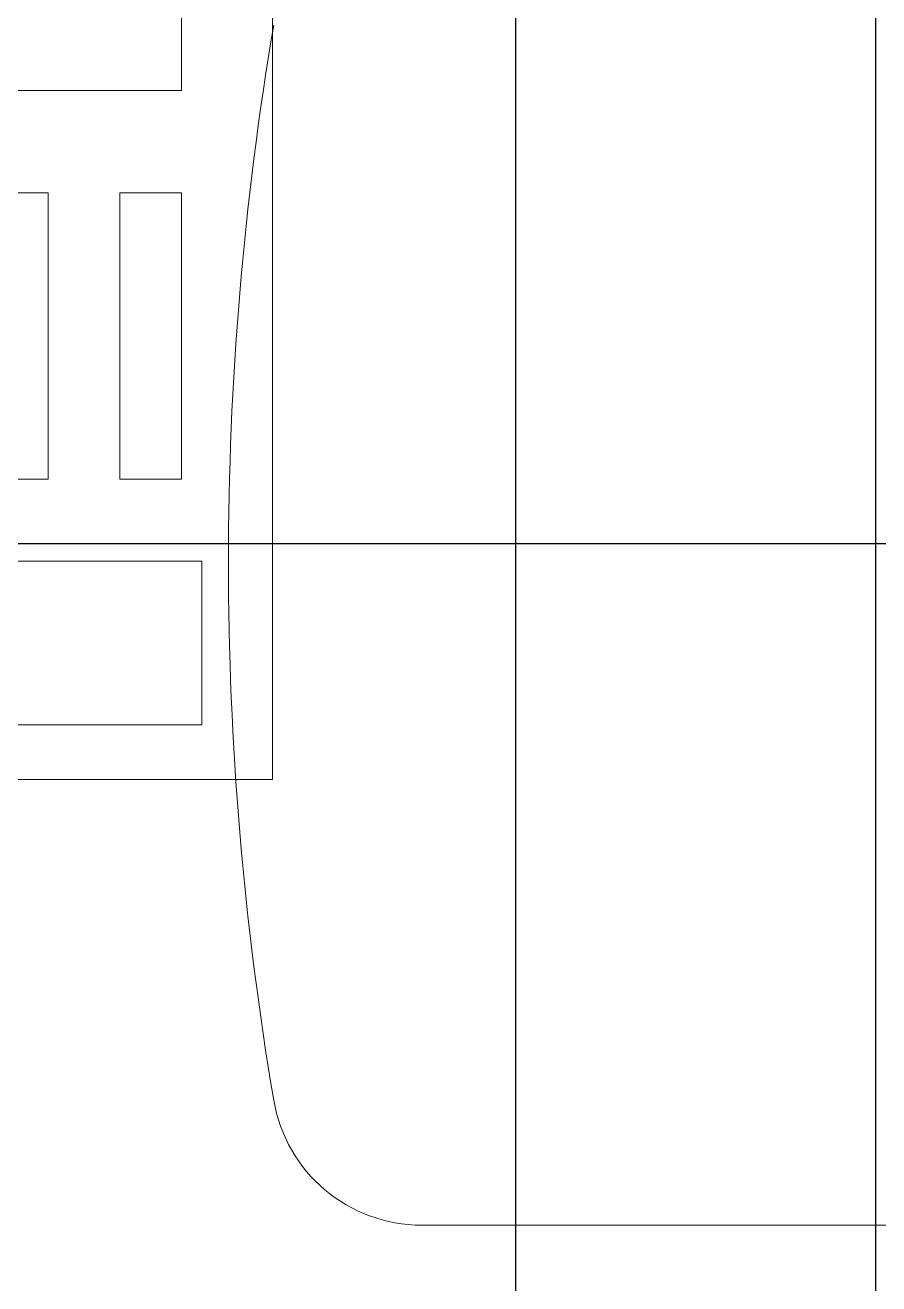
# Model space of a CAD drawing. Extents: x -12260 to 184725, y -29287 to 19916.
# Drawn here: x 25532.4 to 25816.5, y 6663.6 to 7082.6 of the extents above; entities that cross this region are included whole.
import ezdxf

# ---------------------------------------------------------------- set-up
doc = ezdxf.new("R2010")
doc.units = 0
doc.header["$LTSCALE"] = 0.25
doc.linetypes.add('DASHDOT', pattern=[25.4, 12.7, -6.35, 0, -6.35])
doc.layers.add('01-First Floor-FUR$0$FALSE CEILING', color=251, linetype='Continuous')
doc.layers.add('01-First Floor-FUR$0$LOADING', color=253, linetype='Continuous', lineweight=5)
doc.layers.add('E-LITE-CLNG-CNDT', color=6, linetype='DASHDOT', lineweight=35)

# ---------------------------------------------------------------- blocks, each defined once
blk = doc.blocks.new('01-First Floor-FUR$0$ITCWLS1-P')
at = {"layer": '01-First Floor-FUR$0$LOADING'}
for p in [(0, 0.45), (-0.17, 0)]:
    blk.add_line(p, (0, 0), dxfattribs=at)
for points in [[(-0.1019, 0.43047), (-0.03039, 0.43047), (-0.03039, 0.22944), (-0.1019, 0.22944)], [(-0.1019, 0.19536), (-0.07466, 0.19536), (-0.07466, 0.09996), (-0.1019, 0.09996)], [(-0.03039, 0.19536), (-0.05082, 0.19536), (-0.05082, 0.09996), (-0.03039, 0.09996)], [(-0.14957, 0.0727), (-0.02358, 0.0727), (-0.02358, 0.01818), (-0.14957, 0.01818)]]:
    blk.add_lwpolyline(points, close=True, dxfattribs=at)
blk = doc.blocks.new('01-First Floor-FUR$0$GF21018-P')
at = {"color": 0}
blk.add_line((0.22049, 0.47563), (0.22049, 0.0675), dxfattribs=at)
for centre, radius, start, end in [((-0.0001, -0.52948), 1.06948, 80.36712, 99.63288), ((0.17049, 0.47563), 0.05, 0, 80.3671)]:
    blk.add_arc(centre, radius, start, end, dxfattribs=at)
blk = doc.blocks.new('01-First Floor-FUR')
at = {"layer": '01-First Floor-FUR$0$FALSE CEILING', "linetype": 'Continuous'}
for p, q in [((25815.56, 5110), (25815.56, 8610)), ((25215.56, 6910), (29215.56, 6910))]:
    blk.add_line(p, q, dxfattribs=at)
at = {"layer": '01-First Floor-FUR$0$FALSE CEILING'}
blk.add_line((25695.56, 8130, -0.1), (25695.56, 6229.1, -0.1), dxfattribs=at)
at = {"layer": '01-First Floor-FUR$0$LOADING'}
blk.add_line((25695.56, 8130, -0.1), (25695.56, 6229.1, -0.1), dxfattribs=at)
at = {"layer": '01-First Floor-FUR$0$LOADING', "extrusion": (8.01373e-06, 1.93988e-16, 1), "xscale": 1000.000000000011, "yscale": 1000.000000000011, "zscale": 1000.000000000011}
blk.add_blockref('01-First Floor-FUR$0$ITCWLS1-P', (25614.76, 6831.47, 0.1), dxfattribs=at)
at = {"layer": '01-First Floor-FUR$0$LOADING', "extrusion": (7.77426e-06, 2.24021e-05, 1), "xscale": -1000, "yscale": 1000.000000000001, "zscale": 1000, "rotation": 90.00141075505213}
blk.add_blockref('01-First Floor-FUR$0$GF21018-P', (26140.04, 6903.57, 0.26), dxfattribs=at)

msp = doc.modelspace()

# ---------------------------------------------------------------- block references
at = {"layer": 'E-LITE-CLNG-CNDT'}
msp.add_blockref('01-First Floor-FUR', (0, 0), dxfattribs=at)

doc.saveas('drawing.dxf')
